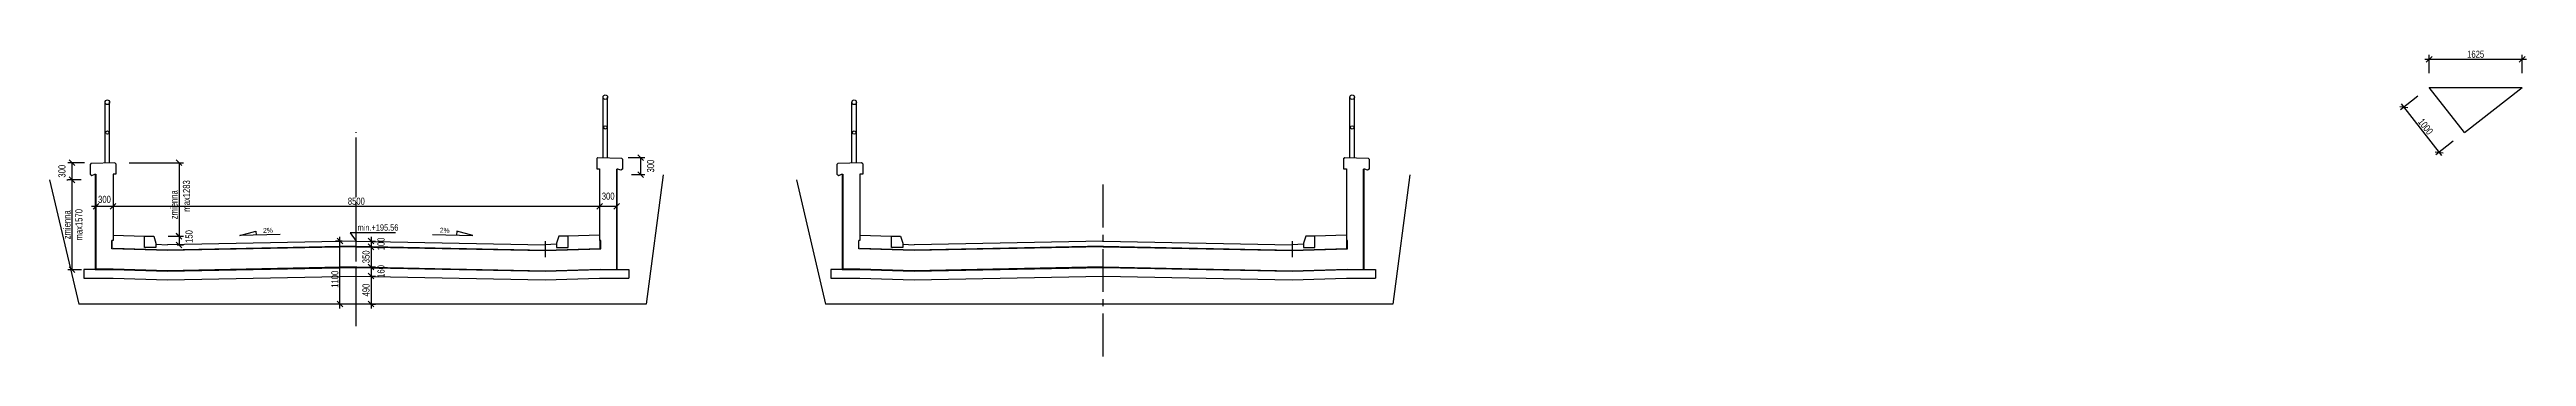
# Model space of a CAD drawing. Header units: millimetres. Extents: x -1069826 to 2704411, y -432732 to 412301.
# Drawn here: x -5249 to 38026, y -27650 to -22292 of the extents above; entities that cross this region are included whole.
import ezdxf
from ezdxf.enums import TextEntityAlignment as Align

# ---------------------------------------------------------------- set-up
doc = ezdxf.new("R2010")
doc.units = ezdxf.units.MM
doc.header["$LTSCALE"] = 1000
doc.header["$MEASUREMENT"] = 0
doc.linetypes.add('CENTER2', pattern=[1.125, 0.75, -0.125, 0.125, -0.125])
doc.linetypes.add('HIDDEN', pattern=[0.375, 0.25, -0.125])
for name, color, linetype in [('0-RA0-T', 7, 'Continuous'), ('0-RA0-W', 7, 'Continuous'), ('0-RAM-T', 7, 'Continuous'), ('0-T', 7, 'Continuous'), ('DROGO-T', 7, 'Continuous'), ('WIADUKT', 7, 'Continuous'), ('WYZA1-L', 7, 'Continuous')]:
    doc.layers.add(name, color=color, linetype=linetype)
doc.styles.add('CDMSTYLE', font='CDMSIMPL', dxfattribs={"width": 0.8, "bigfont": 'CDMBIGPL'})
doc.dimstyles.new('CDMOG-MM-50', dxfattribs={"dimscale": 50, "dimtxt": 2.5, "dimasz": 1, "dimexe": 1.5, "dimexo": 5, "dimgap": 0.5, "dimtad": 1, "dimdec": 0, "dimrnd": 1, "dimzin": 1, "dimdsep": 46, "dimtxsty": 'CDMSTYLE', "dimblk1": 'OBLIQUE', "dimblk2": 'OBLIQUE', "dimsah": 1, "dimtsz": 1, "dimcen": -2.5, "dimdle": 1.5, "dimclrd": 9, "dimclre": 9, "dimclrt": 9, "dimadec": 0, "dimazin": 0, "dimtfac": 1, "dimtmove": 2, "dimatfit": 3, "dimldrblk": 'OBLIQUE', "dimfxl": 1, "dimtvp": 1, "dimtolj": 1, "dimtzin": 0, "dimarcsym": 0})
doc.dimstyles.new('CDMZB-MM-50', dxfattribs={"dimscale": 50, "dimtxt": 2.5, "dimasz": 1, "dimexe": 1.5, "dimexo": 5, "dimgap": 0.5, "dimtad": 1, "dimdec": 0, "dimrnd": 1, "dimzin": 1, "dimdsep": 46, "dimtxsty": 'CDMSTYLE', "dimblk": 'OBLIQUE', "dimblk1": 'OBLIQUE', "dimblk2": 'OBLIQUE', "dimsah": 1, "dimtsz": 1, "dimcen": -2.5, "dimclrd": 9, "dimclre": 9, "dimclrt": 9, "dimadec": 0, "dimazin": 0, "dimtfac": 1, "dimtmove": 2, "dimatfit": 3, "dimldrblk": 'OBLIQUE', "dimfxl": 1, "dimtvp": 1, "dimtolj": 1, "dimtzin": 0, "dimarcsym": 0})

# ---------------------------------------------------------------- blocks, each defined once
blk = doc.blocks.new('*D504')
at = {"color": 9, "linetype": 'ByBlock', "transparency": 16777216}
for p, q in [((184155, -26296), (184055, -26196)), ((184105, -26171), (184105, -26811)), ((184155, -26786), (184055, -26686)), ((184098, -26736), (184180, -26736))]:
    blk.add_line(p, q, dxfattribs=at)
at = {"layer": 'Defpoints', "color": 0, "linetype": 'ByBlock', "transparency": 16777216}
for p in [(183851, -26246), (183848, -26736), (184105, -26736)]:
    blk.add_point(p, dxfattribs=at)
at = {"color": 9, "linetype": 'ByBlock', "transparency": 16777216, "insert": (184018, -26491), "char_height": 125, "attachment_point": 5, "rotation": 90, "style": 'CDMSTYLE'}
blk.add_mtext('\\A1;490', dxfattribs=at)
blk = doc.blocks.new('_OBLIQUE')
at = {"color": 0, "linetype": 'ByBlock'}
blk.add_line((-0.5, -0.5), (0.5, 0.5), dxfattribs=at)
blk = doc.blocks.new('*D505')
at = {"color": 9, "linetype": 'ByBlock', "transparency": 16777216}
for p, q in [((183598, -25636), (183486, -25636)), ((183611, -25686), (183511, -25586)), ((183561, -26811), (183561, -25561)), ((183598, -26736), (183486, -26736)), ((183611, -26786), (183511, -26686))]:
    blk.add_line(p, q, dxfattribs=at)
at = {"layer": 'Defpoints', "color": 0, "linetype": 'ByBlock', "transparency": 16777216}
for p in [(183561, -25636), (183848, -25636), (183848, -26736)]:
    blk.add_point(p, dxfattribs=at)
at = {"color": 9, "linetype": 'ByBlock', "transparency": 16777216, "insert": (183473, -26302), "char_height": 125, "attachment_point": 5, "rotation": 90, "style": 'CDMSTYLE'}
blk.add_mtext('\\A1;\\C1;1100', dxfattribs=at)
blk = doc.blocks.new('*D509')
at = {"color": 9, "linetype": 'ByBlock', "transparency": 16777216}
for p, q in [((179523, -25027), (188173, -25027)), ((179548, -25077), (179648, -24977)), ((188048, -25077), (188148, -24977)), ((188098, -24777), (188098, -24952))]:
    blk.add_line(p, q, dxfattribs=at)
at = {"layer": 'Defpoints', "color": 0, "linetype": 'ByBlock', "transparency": 16777216}
for p in [(179598, -24673), (188098, -25027), (188098, -25027)]:
    blk.add_point(p, dxfattribs=at)
at = {"color": 9, "linetype": 'ByBlock', "transparency": 16777216, "insert": (183848, -24940), "char_height": 125, "attachment_point": 5, "style": 'CDMSTYLE'}
blk.add_mtext('\\A1;8500', dxfattribs=at)
blk = doc.blocks.new('*D507')
at = {"color": 9, "linetype": 'ByBlock', "transparency": 16777216}
for p, q in [((179223, -25027), (179673, -25027)), ((179248, -25077), (179348, -24977)), ((179298, -24923), (179298, -25102)), ((179548, -25077), (179648, -24977)), ((179598, -24923), (179598, -25102))]:
    blk.add_line(p, q, dxfattribs=at)
at = {"layer": 'Defpoints', "color": 0, "linetype": 'ByBlock', "transparency": 16777216}
for p in [(179298, -24673), (179598, -24673), (179598, -25027)]:
    blk.add_point(p, dxfattribs=at)
at = {"color": 9, "linetype": 'ByBlock', "transparency": 16777216, "insert": (179448, -24908), "char_height": 125, "attachment_point": 5, "style": 'CDMSTYLE'}
blk.add_mtext('\\A1;300', dxfattribs=at)
blk = doc.blocks.new('*D510')
at = {"color": 9, "linetype": 'ByBlock', "transparency": 16777216}
for p, q in [((191836, -24566), (191853, -24566)), ((191978, -24616), (191878, -24516)), ((191928, -24566), (191928, -26136)), ((192096, -26136), (191853, -26136)), ((191978, -26186), (191878, -26086))]:
    blk.add_line(p, q, dxfattribs=at)
at = {"layer": 'Defpoints', "color": 0, "linetype": 'ByBlock', "transparency": 16777216}
for p in [(192086, -24566), (191928, -26136), (192346, -26136)]:
    blk.add_point(p, dxfattribs=at)
at = {"color": 9, "linetype": 'ByBlock', "transparency": 16777216, "insert": (192050, -25351), "char_height": 125, "attachment_point": 5, "rotation": 90, "style": 'CDMSTYLE'}
blk.add_mtext('\\A1;max1570', dxfattribs=at)
blk = doc.blocks.new('*D511')
at = {"color": 9, "linetype": 'ByBlock', "transparency": 16777216}
for p, q in [((191836, -24566), (191853, -24566)), ((191978, -24616), (191878, -24516)), ((191928, -24566), (191928, -26136)), ((192096, -26136), (191853, -26136)), ((191978, -26186), (191878, -26086))]:
    blk.add_line(p, q, dxfattribs=at)
at = {"layer": 'Defpoints', "color": 0, "linetype": 'ByBlock', "transparency": 16777216}
for p in [(192086, -24566), (191928, -26136), (192346, -26136)]:
    blk.add_point(p, dxfattribs=at)
at = {"color": 9, "linetype": 'ByBlock', "transparency": 16777216, "insert": (191841, -25351), "char_height": 125, "attachment_point": 5, "rotation": 90, "style": 'CDMSTYLE'}
blk.add_mtext('\\A1;zmienna', dxfattribs=at)
blk = doc.blocks.new('*D512')
at = {"color": 9, "linetype": 'ByBlock', "transparency": 16777216}
for p, q in [((193849, -24317), (193749, -24217)), ((192926, -24267), (193874, -24267)), ((193799, -24267), (193799, -25550)), ((193849, -25600), (193749, -25500)), ((193606, -25550), (193874, -25550))]:
    blk.add_line(p, q, dxfattribs=at)
at = {"layer": 'Defpoints', "color": 0, "linetype": 'ByBlock', "transparency": 16777216}
for p in [(192676, -24267), (193356, -25550), (193799, -25550)]:
    blk.add_point(p, dxfattribs=at)
at = {"color": 9, "linetype": 'ByBlock', "transparency": 16777216, "insert": (193711, -25001), "char_height": 125, "attachment_point": 5, "rotation": 90, "style": 'CDMSTYLE'}
blk.add_mtext('\\A1;zmienna', dxfattribs=at)
blk = doc.blocks.new('*D513')
at = {"color": 9, "linetype": 'ByBlock', "transparency": 16777216}
for p, q in [((193849, -24317), (193749, -24217)), ((192926, -24267), (193874, -24267)), ((193799, -24267), (193799, -25550)), ((193849, -25600), (193749, -25500)), ((193606, -25550), (193874, -25550))]:
    blk.add_line(p, q, dxfattribs=at)
at = {"layer": 'Defpoints', "color": 0, "linetype": 'ByBlock', "transparency": 16777216}
for p in [(192676, -24267), (193356, -25550), (193799, -25550)]:
    blk.add_point(p, dxfattribs=at)
at = {"color": 9, "linetype": 'ByBlock', "transparency": 16777216, "insert": (193929, -24848), "char_height": 125, "attachment_point": 5, "rotation": 90, "style": 'CDMSTYLE'}
blk.add_mtext('\\A1;max1283', dxfattribs=at)
blk = doc.blocks.new('*D514')
at = {"color": 9, "linetype": 'ByBlock', "transparency": 16777216}
for p, q in [((191978, -24317), (191878, -24217)), ((192145, -24267), (191853, -24267)), ((192086, -24566), (191853, -24566)), ((191978, -24616), (191878, -24516)), ((191928, -24267), (191928, -24566))]:
    blk.add_line(p, q, dxfattribs=at)
at = {"layer": 'Defpoints', "color": 0, "linetype": 'ByBlock', "transparency": 16777216}
for p in [(191928, -24566), (192336, -24566), (192395, -24267)]:
    blk.add_point(p, dxfattribs=at)
at = {"color": 9, "linetype": 'ByBlock', "transparency": 16777216, "insert": (191753, -24416), "char_height": 125, "attachment_point": 5, "rotation": 90, "style": 'CDMSTYLE'}
blk.add_mtext('\\A1;300', dxfattribs=at)
blk = doc.blocks.new('*D518')
at = {"color": 9, "linetype": 'ByBlock', "transparency": 16777216}
for p, q in [((193849, -25602), (193749, -25502)), ((193849, -25752), (193749, -25652)), ((193764, -25702), (193874, -25702)), ((193799, -25552), (193799, -25702))]:
    blk.add_line(p, q, dxfattribs=at)
at = {"layer": 'Defpoints', "color": 0, "linetype": 'ByBlock', "transparency": 16777216}
for p in [(193356, -25552), (193514, -25702), (193799, -25702)]:
    blk.add_point(p, dxfattribs=at)
at = {"color": 9, "linetype": 'ByBlock', "transparency": 16777216, "insert": (193974, -25556), "char_height": 125, "attachment_point": 5, "rotation": 90, "style": 'CDMSTYLE'}
blk.add_mtext('\\A1;150', dxfattribs=at)
blk = doc.blocks.new('*D506')
at = {"color": 9, "linetype": 'ByBlock', "transparency": 16777216}
for p, q in [((184155, -26136), (184055, -26036)), ((184155, -26296), (184055, -26196)), ((184095, -26246), (184180, -26246)), ((184098, -26086), (184180, -26086)), ((184105, -26011), (184105, -26246))]:
    blk.add_line(p, q, dxfattribs=at)
at = {"layer": 'Defpoints', "color": 0, "linetype": 'ByBlock', "transparency": 16777216}
for p in [(183845, -26246), (183848, -26086), (184105, -26246)]:
    blk.add_point(p, dxfattribs=at)
at = {"color": 9, "linetype": 'ByBlock', "transparency": 16777216, "insert": (184280, -26166), "char_height": 125, "attachment_point": 5, "rotation": 90, "style": 'CDMSTYLE'}
blk.add_mtext('\\A1;160', dxfattribs=at)
blk = doc.blocks.new('*D508')
at = {"color": 9, "linetype": 'ByBlock', "transparency": 16777216}
for p, q in [((188023, -25027), (188398, -25027)), ((188048, -25077), (188148, -24977)), ((188348, -25077), (188448, -24977)), ((188398, -24777), (188398, -24952))]:
    blk.add_line(p, q, dxfattribs=at)
at = {"layer": 'Defpoints', "color": 0, "linetype": 'ByBlock', "transparency": 16777216}
for p in [(188098, -25027), (188398, -25027), (188398, -25027)]:
    blk.add_point(p, dxfattribs=at)
at = {"color": 9, "linetype": 'ByBlock', "transparency": 16777216, "insert": (188248, -24852), "char_height": 125, "attachment_point": 5, "style": 'CDMSTYLE'}
blk.add_mtext('\\A1;300', dxfattribs=at)
blk = doc.blocks.new('*D515')
at = {"color": 9, "linetype": 'ByBlock', "transparency": 16777216}
for p, q in [((201646, -24177), (201938, -24177)), ((201913, -24227), (201813, -24127)), ((201863, -24177), (201863, -24476)), ((201706, -24476), (201938, -24476)), ((201913, -24526), (201813, -24426))]:
    blk.add_line(p, q, dxfattribs=at)
at = {"layer": 'Defpoints', "color": 0, "linetype": 'ByBlock', "transparency": 16777216}
for p in [(201396, -24177), (201456, -24476), (201863, -24476)]:
    blk.add_point(p, dxfattribs=at)
at = {"color": 9, "linetype": 'ByBlock', "transparency": 16777216, "insert": (202038, -24326), "char_height": 125, "attachment_point": 5, "rotation": 90, "style": 'CDMSTYLE'}
blk.add_mtext('\\A1;300', dxfattribs=at)
blk = doc.blocks.new('*D516')
at = {"color": 9, "linetype": 'ByBlock', "transparency": 16777216}
for p, q in [((184155, -25786), (184055, -25686)), ((184105, -25661), (184105, -26161)), ((184155, -26136), (184055, -26036)), ((184098, -26086), (184180, -26086))]:
    blk.add_line(p, q, dxfattribs=at)
at = {"layer": 'Defpoints', "color": 0, "linetype": 'ByBlock', "transparency": 16777216}
for p in [(183848, -25736), (183848, -26086), (184105, -26086)]:
    blk.add_point(p, dxfattribs=at)
at = {"color": 9, "linetype": 'ByBlock', "transparency": 16777216, "insert": (184018, -25911), "char_height": 125, "attachment_point": 5, "rotation": 90, "style": 'CDMSTYLE'}
blk.add_mtext('\\A1;350', dxfattribs=at)
blk = doc.blocks.new('*D517')
at = {"color": 9, "linetype": 'ByBlock', "transparency": 16777216}
for p, q in [((184155, -25686), (184055, -25586)), ((184155, -25786), (184055, -25686)), ((184098, -25636), (184180, -25636)), ((184098, -25736), (184180, -25736)), ((184105, -25561), (184105, -25736))]:
    blk.add_line(p, q, dxfattribs=at)
at = {"layer": 'Defpoints', "color": 0, "linetype": 'ByBlock', "transparency": 16777216}
for p in [(183848, -25636), (183848, -25736), (184105, -25736)]:
    blk.add_point(p, dxfattribs=at)
at = {"color": 9, "linetype": 'ByBlock', "transparency": 16777216, "insert": (184280, -25686), "char_height": 125, "attachment_point": 5, "rotation": 90, "style": 'CDMSTYLE'}
blk.add_mtext('\\A1;100', dxfattribs=at)
blk = doc.blocks.new('00KOTA1')
at = {"color": 0, "linetype": 'Continuous'}
blk.add_lwpolyline([(13.74, 2.86), (-2.11, 2.86), (0, 0), (0, 6.11)], dxfattribs=at)
at = {"color": 0, "linetype": 'Continuous', "style": 'CDMSTYLE', "width": 0.85}
blk.add_attdef('%%P000.000', (0.42, 3.63), '', height=2.2, dxfattribs=at)
blk = doc.blocks.new('*D519')
at = {"color": 9, "linetype": 'ByBlock', "transparency": 16777216}
for p, q in [((219553, -23287), (219693, -23304)), ((219866, -23106), (219564, -23342)), ((220285, -24143), (219577, -23237)), ((220169, -24075), (220309, -24092)), ((220482, -23894), (220180, -24130))]:
    blk.add_line(p, q, dxfattribs=at)
at = {"layer": 'Defpoints', "color": 0, "linetype": 'ByBlock', "transparency": 16777216}
for p in [(219623, -23296), (220063, -22952), (220679, -23740)]:
    blk.add_point(p, dxfattribs=at)
at = {"color": 9, "linetype": 'ByBlock', "transparency": 16777216, "insert": (220000, -23636), "char_height": 125, "attachment_point": 5, "rotation": 307.9933, "style": 'CDMSTYLE'}
blk.add_mtext('\\A1;1000', dxfattribs=at)
blk = doc.blocks.new('*D520')
at = {"color": 9, "linetype": 'ByBlock', "transparency": 16777216}
for p, q in [((219988, -22461), (221763, -22461)), ((220013, -22511), (220113, -22411)), ((220063, -22702), (220063, -22386)), ((221638, -22511), (221738, -22411)), ((221688, -22702), (221688, -22386))]:
    blk.add_line(p, q, dxfattribs=at)
at = {"layer": 'Defpoints', "color": 0, "linetype": 'ByBlock', "transparency": 16777216}
for p in [(221688, -22461), (220063, -22952), (221688, -22952)]:
    blk.add_point(p, dxfattribs=at)
at = {"color": 9, "linetype": 'ByBlock', "transparency": 16777216, "insert": (220875, -22374), "char_height": 125, "attachment_point": 5, "style": 'CDMSTYLE'}
blk.add_mtext('\\A1;1625', dxfattribs=at)

msp = doc.modelspace()

# ---------------------------------------------------------------- linework, layer by layer
at = {"layer": '0-RA0-T', "color": 1, "linetype": 'Continuous', "extrusion": (0, 0, -1)}
for points in [[(1221.8889, -25522.8753), (1921.7489, -25536.8725), (1643.2046, -25461.2876), (1641.8049, -25531.2736)], [(-1443.8779, -25522.8753), (-2143.7379, -25536.8725), (-1865.1936, -25461.2876), (-1863.7939, -25531.2736)]]:
    msp.add_lwpolyline(points, dxfattribs=at)
at = {"layer": '0-RAM-T', "color": 9, "linetype": 'Continuous'}
for p, q in [((-4279.0054, -24271.9106), (-4279.0054, -23212.2106)), ((-4199.0054, -24269.5106), (-4199.0054, -23212.2106)), ((4420.9945, -24179.4391), (4420.9945, -23122.1391)), ((4500.9945, -24181.8391), (4500.9945, -23122.1391)), ((8768.8266, -24271.9106), (8768.8266, -23212.2106)), ((8848.8266, -24269.5106), (8848.8266, -23212.2106)), ((17468.8265, -24179.4391), (17468.8265, -23122.1391)), ((17548.8265, -24181.8391), (17548.8265, -23122.1391))]:
    msp.add_line(p, q, dxfattribs=at)
at = {"layer": '0-RAM-T', "color": 9, "linetype": 'CENTER2'}
for p, q in [((110.9945, -27118.9627), (110.9945, -23731.7681)), ((110.9945, -26828.9855), (110.9945, -23731.7681)), ((13158.8265, -27649.5909), (13158.8265, -24534.1575))]:
    msp.add_line(p, q, dxfattribs=at)
at = {"layer": '0-RAM-T', "color": 2, "linetype": 'Continuous'}
for p, q in [((4310.9945, -24196.1391), (4330.9855, -24176.7388)), ((4310.9945, -24196.1391), (4310.9945, -24374.6391)), ((4330.9855, -24176.7388), (4742.5028, -24189.0843)), ((4741.0035, -24187.5393), (4760.9945, -24208.1391)), ((4760.9945, -24208.1391), (4760.9945, -24378.1391)), ((17358.8265, -24196.1391), (17378.8175, -24176.7388)), ((17358.8265, -24196.1391), (17358.8265, -24374.6391)), ((17378.8175, -24176.7388), (17790.3348, -24189.0843)), ((17788.8355, -24187.5393), (17808.8265, -24208.1391)), ((17808.8265, -24208.1391), (17808.8265, -24378.1391)), ((-4519.0144, -24277.6108), (-4539.0054, -24298.2106)), ((-4539.0054, -24298.2106), (-4539.0054, -24468.2106)), ((-4539.0054, -24468.2106), (-4509.0054, -24488.2106)), ((-4108.9964, -24266.8103), (-4520.5138, -24279.1558)), ((-4509.0054, -24488.2106), (-4459.0054, -24468.2106)), ((-4459.0054, -24468.2106), (-4439.0054, -24468.2106)), ((-4139.0054, -24464.7106), (-4139.0054, -25625.2496)), ((-4089.0054, -24464.7106), (-4139.0054, -24464.7106)), ((-4089.0054, -24286.2106), (-4108.9964, -24266.8103)), ((-4089.0054, -24286.2106), (-4089.0054, -24464.7106)), ((4310.9945, -24374.6391), (4360.9945, -24374.6391)), ((4360.9945, -24374.6391), (4360.9945, -25625.2496)), ((4680.9945, -24378.1391), (4660.9945, -24378.1391)), ((4730.9945, -24398.1391), (4680.9945, -24378.1391)), ((4760.9945, -24378.1391), (4730.9945, -24398.1391)), ((8528.8176, -24277.6108), (8508.8266, -24298.2106)), ((8508.8266, -24298.2106), (8508.8266, -24468.2106)), ((8508.8266, -24468.2106), (8538.8266, -24488.2106)), ((8938.8356, -24266.8103), (8527.3182, -24279.1558)), ((8538.8266, -24488.2106), (8588.8266, -24468.2106)), ((8588.8266, -24468.2106), (8608.8266, -24468.2106)), ((8908.8266, -24464.7106), (8908.8266, -25625.2496)), ((8958.8266, -24464.7106), (8908.8266, -24464.7106)), ((8958.8266, -24286.2106), (8938.8356, -24266.8103)), ((8958.8266, -24286.2106), (8958.8266, -24464.7106)), ((17358.8265, -24374.6391), (17408.8265, -24374.6391)), ((17408.8265, -24374.6391), (17408.8265, -25625.2496)), ((17728.8265, -24378.1391), (17708.8265, -24378.1391)), ((17778.8265, -24398.1391), (17728.8265, -24378.1391)), ((17808.8265, -24378.1391), (17778.8265, -24398.1391))]:
    msp.add_line(p, q, dxfattribs=at)
at = {"layer": '0-RAM-T', "color": 1, "linetype": 'Continuous'}
for p, q in [((-4139.0054, -25533.7496), (-3589.0857, -25550.2472)), ((-3389.0857, -25690.2472), (-3189.0857, -25702.2472)), ((110.9945, -25636.2456), (-3189.0857, -25702.2472)), ((110.9945, -25636.2456), (3411.0747, -25702.2472)), ((3611.0747, -25690.2472), (3411.0747, -25702.2472)), ((3611.0747, -25690.2472), (3411.0747, -25702.2472)), ((4360.9945, -25533.7496), (3811.0747, -25550.2472)), ((4360.9945, -25533.7496), (3811.0747, -25550.2472)), ((8908.8266, -25533.7496), (9458.7463, -25550.2472)), ((9658.7463, -25690.2472), (9858.7463, -25702.2472)), ((13158.8265, -25636.2456), (9858.7463, -25702.2472)), ((13158.8265, -25636.2456), (16458.9067, -25702.2472)), ((16658.9067, -25690.2472), (16458.9067, -25702.2472)), ((16658.9067, -25690.2472), (16458.9067, -25702.2472)), ((17408.8265, -25533.7496), (16858.9067, -25550.2472)), ((17408.8265, -25533.7496), (16858.9067, -25550.2472))]:
    msp.add_line(p, q, dxfattribs=at)
at = {"layer": '0-RAM-T', "color": 40, "linetype": 'Continuous'}
for p, q in [((3411.0747, -25636.0048), (3411.0747, -25914.2917)), ((16458.9067, -25636.0048), (16458.9067, -25914.2917))]:
    msp.add_line(p, q, dxfattribs=at)
at = {"layer": '0-RAM-T', "color": 2, "linetype": 'Continuous'}
for points in [[(110.9945, -25736.2456), (-3189.0857, -25802.2472), (-4159.0054, -25773.1496), (-4159.0054, -25625.2496)], [(110.9945, -25736.2456), (3411.0747, -25802.2472), (4380.9945, -25773.1496), (4380.9945, -25625.2496)], [(13158.8265, -25736.2456), (9858.7463, -25802.2472), (8888.8266, -25773.1496), (8888.8266, -25625.2496)], [(13158.8265, -25736.2456), (16458.9067, -25802.2472), (17428.8265, -25773.1496), (17428.8265, -25625.2496)], [(110.9945, -26086.2456), (-3189.0857, -26152.2472), (-4139.0054, -26123.7496)], [(110.9945, -26086.2456), (3411.0747, -26152.2472), (4380.9945, -26123.1496)], [(13158.8265, -26086.2456), (9858.7463, -26152.2472), (8908.8266, -26123.7496)], [(13158.8265, -26086.2456), (16458.9067, -26152.2472), (17428.8265, -26123.1496)]]:
    msp.add_lwpolyline(points, dxfattribs=at)
at = {"layer": '0-RAM-T', "color": 3, "linetype": 'HIDDEN', "const_width": 10}
for points in [[(111.0945, -25731.2466), (-3188.8608, -25797.2457), (-4153.8055, -25768.3358), (-4153.8055, -25625.2496)], [(111.0945, -25731.2466), (3411.0497, -25797.2457), (4375.9945, -25768.3358), (4375.9945, -25625.2496)], [(13158.9265, -25731.2466), (9858.9712, -25797.2457), (8894.0265, -25768.3358), (8894.0265, -25625.2496)], [(13158.9265, -25731.2466), (16458.8817, -25797.2457), (17423.8265, -25768.3358), (17423.8265, -25625.2496)]]:
    msp.add_lwpolyline(points, dxfattribs=at)
at = {"layer": '0-RAM-T', "color": 40, "linetype": 'Continuous'}
for points in [[(110.7946, -25726.2476), (-3189.0357, -25792.2442), (-4139.0054, -25764.6226)], [(111.1945, -25726.2476), (3411.0247, -25792.2442), (4370.9945, -25764.3319), (4370.9945, -25625.2496)], [(13158.6266, -25726.2476), (9858.7963, -25792.2442), (8908.8266, -25764.6226)], [(13159.0265, -25726.2476), (16458.8567, -25792.2442), (17418.8265, -25764.3319), (17418.8265, -25625.2496)]]:
    msp.add_lwpolyline(points, dxfattribs=at)
at = {"layer": '0-T', "color": 2, "linetype": 'Continuous'}
for p, q in [((4660.9945, -26133.7496), (4660.9945, -24378.1391)), ((17708.8265, -26133.7496), (17708.8265, -24378.1391))]:
    msp.add_line(p, q, dxfattribs=at)
at = {"layer": '0-T', "color": 40, "linetype": 'Continuous'}
for p, q in [((4670.9945, -26133.7496), (4670.9945, -24873.659)), ((17718.8265, -26133.7496), (17718.8265, -24873.659))]:
    msp.add_line(p, q, dxfattribs=at)
at = {"layer": '0-T', "color": 3, "linetype": 'HIDDEN', "const_width": 10}
for points in [[(4665.9945, -26133.7496), (4665.9945, -24864.0991)], [(17713.8265, -26133.7496), (17713.8265, -24864.0991)]]:
    msp.add_lwpolyline(points, dxfattribs=at)
at = {"layer": 'DROGO-T', "color": 40, "linetype": 'Continuous'}
for p, q in [((36941.7968, -23740.1491), (36326.2278, -22952.0661)), ((36326.2278, -22952.0661), (37950.741, -22952.0661)), ((36941.7968, -23740.1491), (37950.741, -22952.0661))]:
    msp.add_line(p, q, dxfattribs=at)
at = {"layer": 'DROGO-T', "color": 1, "linetype": 'Continuous'}
for p, q in [((-5249.0097, -24566.2566), (-4739.0054, -26736.2456)), ((5470.9945, -24476.1787), (5173.5957, -26736.2456)), ((7798.8223, -24566.2566), (8308.8266, -26736.2456)), ((18518.8265, -24476.1787), (18221.4277, -26736.2456)), ((-4649.0054, -26133.7496), (-4649.0054, -26283.7496)), ((-4449.0054, -26133.7496), (-4649.0054, -26133.7496)), ((4670.9945, -26133.7496), (4870.9945, -26133.7496)), ((4870.9945, -26133.7496), (4870.9945, -26283.7496)), ((8398.8266, -26133.7496), (8398.8266, -26283.7496)), ((8598.8266, -26133.7496), (8398.8266, -26133.7496)), ((17718.8265, -26133.7496), (17918.8265, -26133.7496)), ((17918.8265, -26133.7496), (17918.8265, -26283.7496)), ((5173.5957, -26736.2456), (-4739.0054, -26736.2456)), ((18221.4277, -26736.2456), (8308.8266, -26736.2456))]:
    msp.add_line(p, q, dxfattribs=at)
at = {"layer": 'DROGO-T', "color": 2, "linetype": 'Continuous'}
for p, q in [((-4439.0054, -24468.2106), (-4439.0054, -26123.7496)), ((8608.8266, -24468.2106), (8608.8266, -26123.7496)), ((-4139.0054, -25625.2496), (-4159.0054, -25625.2496)), ((8908.8266, -25625.2496), (8888.8266, -25625.2496)), ((-4139.0054, -26123.7496), (-4439.0054, -26123.7496)), ((8908.8266, -26123.7496), (8608.8266, -26123.7496))]:
    msp.add_line(p, q, dxfattribs=at)
at = {"layer": 'DROGO-T', "color": 3, "linetype": 'Continuous'}
for p, q in [((4380.9945, -25625.2496), (4360.9945, -25625.2496)), ((17428.8265, -25625.2496), (17408.8265, -25625.2496))]:
    msp.add_line(p, q, dxfattribs=at)
at = {"layer": 'DROGO-T', "color": 3, "linetype": 'HIDDEN', "const_width": 10}
for points in [[(-4444.0054, -24468.2106), (-4444.0054, -26128.7496), (-4139.0804, -26128.7496), (-3189.1107, -26157.2487), (110.9945, -26091.2466), (3411.0997, -26157.2487), (4361.0694, -26128.7496), (4665.9945, -26128.7496), (4665.9945, -24378.1391)], [(8603.8266, -24468.2106), (8603.8266, -26128.7496), (8908.7516, -26128.7496), (9858.7213, -26157.2487), (13158.8265, -26091.2466), (16458.9317, -26157.2487), (17408.9014, -26128.7496), (17713.8265, -26128.7496), (17713.8265, -24378.1391)]]:
    msp.add_lwpolyline(points, dxfattribs=at)
at = {"layer": 'DROGO-T', "color": 40, "linetype": 'Continuous'}
for points in [[(-4449.0054, -24468.2106), (-4449.0054, -26133.7496), (-4139.1554, -26133.7496), (-3189.1357, -26162.2502), (110.9945, -26096.2476), (3411.1247, -26162.2502), (4361.1444, -26133.7496), (4670.9945, -26133.7496), (4670.9945, -24378.1391)], [(8598.8266, -24468.2106), (8598.8266, -26133.7496), (8908.6766, -26133.7496), (9858.6963, -26162.2502), (13158.8265, -26096.2476), (16458.9567, -26162.2502), (17408.9764, -26133.7496), (17718.8265, -26133.7496), (17718.8265, -24378.1391)]]:
    msp.add_lwpolyline(points, dxfattribs=at)
at = {"layer": 'DROGO-T', "color": 1, "linetype": 'Continuous'}
for points in [[(-4649.0054, -26283.7496), (-4139.1554, -26283.7496), (-3189.1357, -26312.2502), (110.9945, -26246.2476), (3411.1247, -26312.2502), (4361.1444, -26283.7496), (4870.9945, -26283.7496)], [(8398.8266, -26283.7496), (8908.6766, -26283.7496), (9858.6963, -26312.2502), (13158.8265, -26246.2476), (16458.9567, -26312.2502), (17408.9764, -26283.7496), (17918.8265, -26283.7496)]]:
    msp.add_lwpolyline(points, dxfattribs=at)
for centre, radius in [((-4239.0054, -23212.2106), 40), ((4460.9945, -23122.1391), 40), ((8808.8266, -23212.2106), 40), ((17508.8265, -23122.1391), 40), ((-4239.0054, -23741.4606), 30), ((4460.9945, -23651.3891), 30), ((8808.8266, -23741.4606), 30), ((17508.8265, -23651.3891), 30)]:
    msp.add_circle(centre, radius, dxfattribs=at)
at = {"layer": 'WYZA1-L', "color": 1, "linetype": 'Continuous'}
for points in [[(-3389.0857, -25750.2472), (-3589.0857, -25750.2472), (-3589.0857, -25550.2472), (-3429.0857, -25550.2472), (-3389.0857, -25670.2472), (-3389.0857, -25750.2472)], [(3611.0747, -25750.2472), (3811.0747, -25750.2472), (3811.0747, -25550.2472), (3651.0747, -25550.2472), (3611.0747, -25670.2472), (3611.0747, -25750.2472)], [(3611.0747, -25750.2472), (3811.0747, -25750.2472), (3811.0747, -25550.2472), (3651.0747, -25550.2472), (3611.0747, -25670.2472), (3611.0747, -25750.2472)], [(9658.7463, -25750.2472), (9458.7463, -25750.2472), (9458.7463, -25550.2472), (9618.7463, -25550.2472), (9658.7463, -25670.2472), (9658.7463, -25750.2472)], [(16658.9067, -25750.2472), (16858.9067, -25750.2472), (16858.9067, -25550.2472), (16698.9067, -25550.2472), (16658.9067, -25670.2472), (16658.9067, -25750.2472)], [(16658.9067, -25750.2472), (16858.9067, -25750.2472), (16858.9067, -25550.2472), (16698.9067, -25550.2472), (16658.9067, -25670.2472), (16658.9067, -25750.2472)]]:
    msp.add_lwpolyline(points, dxfattribs=at)

# ---------------------------------------------------------------- block references
at = {"layer": '0-RA0-W', "color": 1, "linetype": 'Continuous', "xscale": 50, "yscale": 50, "zscale": 50}
msp.add_blockref('00KOTA1', (110.9945, -25635.7706), dxfattribs=at).add_auto_attribs({'%%P000.000': 'min.+195.56'})

# ---------------------------------------------------------------- texts
at = {"layer": '0-RA0-T', "color": 1, "linetype": 'Continuous', "style": 'CDMSTYLE', "width": 0.8}
for rotation, p in [(1.14576284, (-1432.5467, -25492.0815)), (358.85423716, (1654.5358, -25492.0815))]:
    msp.add_text('2%', height=87.5, rotation=rotation, dxfattribs=at).set_placement(p, align=Align.CENTER)

# ---------------------------------------------------------------- dimensions: what is measured, and where the dimension line sits
at = {"layer": '0-RAM-T', "color": 40, "linetype": 'Continuous'}
for text, picture, middle in [('zmienna', '*D512', (-3073.7725, -25001.3515)), ('max<>', '*D513', (-2856.2653, -24847.6754))]:
    dim = msp.add_linear_dim(base=(-2986.2725, -25550.2472), p1=(-4108.9964, -24266.8103), p2=(-3429.0857, -25550.2472), angle=90, text=text, dimstyle='CDMZB-MM-50', dxfattribs=at)
    dim.commit()
    dim.dimension.update_dxf_attribs({"geometry": picture, "text_midpoint": middle, "dimtype": 160, "insert": (-196784.7937, 0)})
dim = msp.add_linear_dim(base=(-2986.2725, -25702.2472), p1=(-3429.0857, -25552.2472), p2=(-3271.0019, -25702.2472), angle=90, dimstyle='CDMZB-MM-50', override={"dimse1": 1}, dxfattribs=at)
dim.commit()
dim.dimension.update_dxf_attribs({"geometry": '*D518', "text_midpoint": (-2811.2725, -25556.376), "dimtype": 160, "insert": (-196784.7937, 0)})
at = {"layer": 'DROGO-T', "color": 40, "linetype": 'Continuous'}
for p1, p2, distance, picture, middle in [((36326.2278, -22952.0661), (37950.741, -22952.0661), 490.6006, '*D520', (37138.4844, -22373.9655)), ((36941.7968, -23740.1491), (36326.2278, -22952.0661), 558.2188, '*D519', (36263.0468, -23635.8675))]:
    dim = msp.add_aligned_dim(p1=p1, p2=p2, distance=distance, dimstyle='CDMOG-MM-50', dxfattribs=at)
    dim.commit()
    dim.dimension.update_dxf_attribs({"geometry": picture, "text_midpoint": middle, "insert": (-183736.9617, 0)})
at = {"layer": 'DROGO-T', "color": 3, "linetype": 'Continuous'}
dim = msp.add_linear_dim(base=(-4139.0054, -25027.3544), p1=(-4439.0054, -24673.2839), p2=(-4139.0054, -24673.2839), dimstyle='CDMOG-MM-50', dxfattribs=at)
dim.commit()
dim.dimension.update_dxf_attribs({"geometry": '*D507', "text_midpoint": (-4289.0054, -24908.2497), "dimtype": 160, "insert": (-183736.9617, 0)})
for base, p1, p2, picture, middle in [((4360.9945, -25027.3544), (-4139.0054, -24673.2839), (4360.9945, -25027.3544), '*D509', (110.9945, -24939.8544)), ((4660.9945, -25027.3544), (4360.9945, -25027.3544), (4660.9945, -25027.3544), '*D508', (4510.9945, -24852.3544))]:
    dim = msp.add_linear_dim(base=base, p1=p1, p2=p2, dimstyle='CDMOG-MM-50', override={"dimse1": 1}, dxfattribs=at)
    dim.commit()
    dim.dimension.update_dxf_attribs({"geometry": picture, "text_midpoint": middle, "insert": (-183736.9617, 0)})
dim = msp.add_linear_dim(base=(-176.0454, -25635.7706), p1=(110.9945, -26736.2456), p2=(110.9945, -25635.7706), angle=90, text='\\C1;<>', dimstyle='CDMOG-MM-50', dxfattribs=at)
dim.commit()
dim.dimension.update_dxf_attribs({"geometry": '*D505', "text_midpoint": (-263.5454, -26302.4305), "dimtype": 160, "insert": (-183736.9617, 0)})
for base, p1, p2, picture, middle in [((368.1927, -25736.2456), (110.9945, -25636.2456), (110.9945, -25736.2456), '*D517', (543.1927, -25686.2456)), ((368.1927, -26246.1837), (110.9945, -26086.2456), (107.7958, -26246.1837), '*D506', (543.1927, -26166.2146))]:
    dim = msp.add_linear_dim(base=base, p1=p1, p2=p2, angle=90, dimstyle='CDMOG-MM-50', dxfattribs=at)
    dim.commit()
    dim.dimension.update_dxf_attribs({"geometry": picture, "text_midpoint": middle, "insert": (-183736.9617, 0)})
for base, p1, p2, picture, middle in [((368.1927, -26086.2456), (110.9945, -25736.2456), (110.9945, -26086.2456), '*D516', (280.6927, -25911.2456)), ((368.1927, -26736.2456), (114.1933, -26246.1837), (110.9945, -26736.2456), '*D504', (280.6927, -26491.2146))]:
    dim = msp.add_linear_dim(base=base, p1=p1, p2=p2, angle=90, dimstyle='CDMOG-MM-50', override={"dimse1": 1}, dxfattribs=at)
    dim.commit()
    dim.dimension.update_dxf_attribs({"geometry": picture, "text_midpoint": middle, "insert": (-183736.9617, 0)})
at = {"layer": 'WIADUKT', "color": 40, "linetype": 'Continuous'}
for base, p1, p2, angle, picture, middle in [((-4856.7007, -24566.2456), (-4389.413, -24266.7106), (-4449.0054, -24566.2456), 90, '*D514', (-5031.7007, -24416.4781)), ((5078.6897, -24476.1741), (4611.402, -24176.6391), (4670.9945, -24476.1741), 270, '*D515', (5253.6897, -24326.4066))]:
    dim = msp.add_linear_dim(base=base, p1=p1, p2=p2, angle=angle, dimstyle='CDMZB-MM-50', dxfattribs=at)
    dim.commit()
    dim.dimension.update_dxf_attribs({"geometry": picture, "text_midpoint": middle, "insert": (-196784.7937, 0)})
dim = msp.add_linear_dim(base=(-4856.7007, -26135.7496), p1=(-4699.0054, -24566.2456), p2=(-4439.0054, -26135.7496), angle=90, text='zmienna', dimstyle='CDMZB-MM-50', dxfattribs=at)
dim.commit()
dim.dimension.update_dxf_attribs({"geometry": '*D511', "text_midpoint": (-4944.2007, -25350.9976), "insert": (-196784.7937, 0)})
dim = msp.add_linear_dim(base=(-4856.7007, -26135.7496), p1=(-4699.0054, -24566.2456), p2=(-4439.0054, -26135.7496), angle=90, text='max<>', dimstyle='CDMZB-MM-50', dxfattribs=at)
dim.commit()
dim.dimension.update_dxf_attribs({"geometry": '*D510', "text_midpoint": (-4734.4086, -25350.9976), "dimtype": 160, "insert": (-196784.7937, 0)})

doc.saveas('drawing.dxf')
